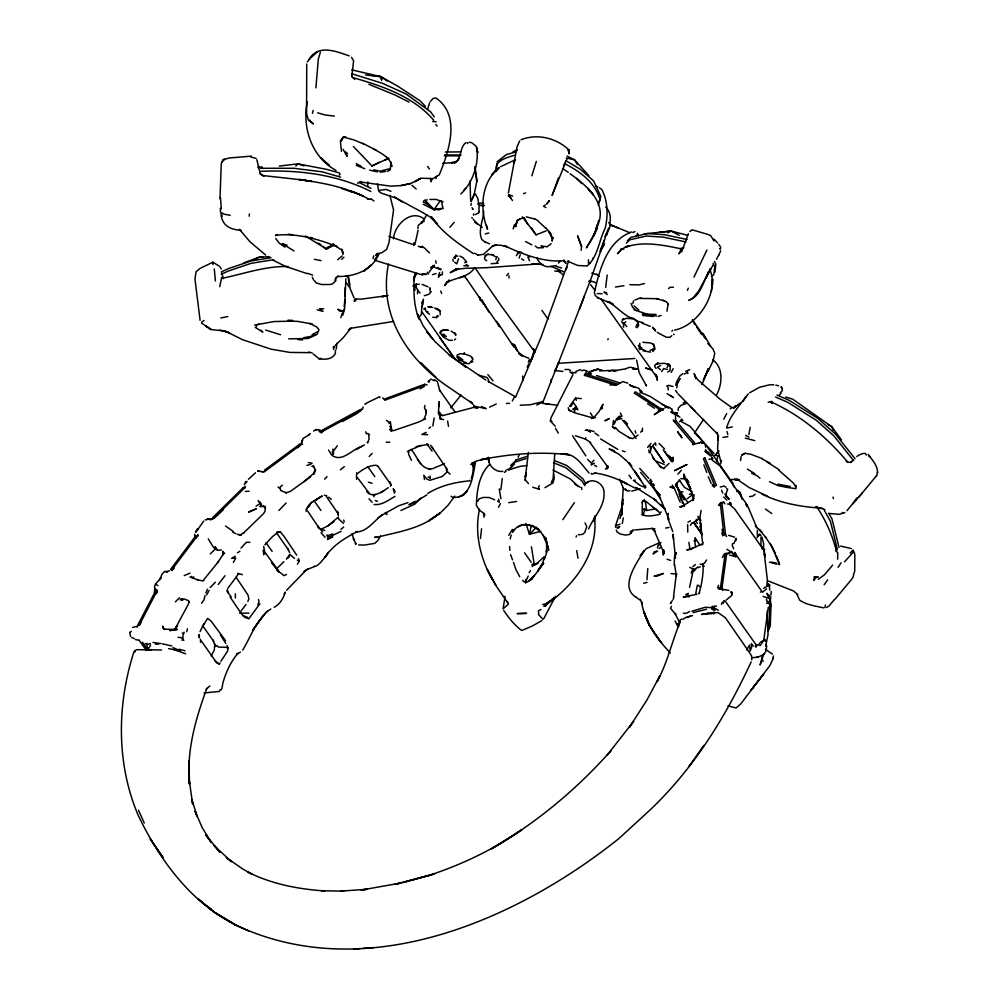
<?xml version="1.0" encoding="UTF-8"?>
<svg xmlns="http://www.w3.org/2000/svg" width="999" height="999" viewBox="0 0 999 999"><rect width="100%" height="100%" fill="white"/><g stroke="black" fill="none" stroke-linecap="round" stroke-linejoin="round"><path stroke-width="1.5" d="M367.807 186.476L367.819 181.88M674.637 330.045C698.301 325.587 720.004 292.02 709.64 269.006M154.545 592.594L154.833 588.011L154.545 592.594L155.669 593.743M525.549 583.179L525.924 579.482M244.755 488.111L244.755 487.35M671.827 411.251L671.815 412.412L672.964 412.362L679.957 417.22M675.499 420.954L675.586 416.583M720.766 461.401L717.582 448.926L718.356 435.589L718.206 440.347L718.169 435.964L716.832 432.33L717.569 434.09L690.484 406.768M646.303 385.664L646.316 385.027M430.294 291.546L429.895 287.812L429.97 288.911M417.532 293.781L417.632 289.997L416.071 287.063L416.383 283.766L415.234 286.676L414.71 285.926L414.96 290.359M426.136 410.164L426.024 414.198L424.063 418.893L425.512 418.693L418.918 421.965L393.456 430.694M265.21 508.129L265.122 510.876L263.636 513.536L243.132 533.466L243.868 532.792L239.797 535.089M306.73 64.011L306.581 113.411L308.354 120.13L313.474 123.976L310.751 121.553M414.185 277.347L416.808 273.376L414.972 274.663L413.961 280.419L414.023 278.821C413.586 292.545 413.798 306.668 419.318 319.505M668.181 515.047L668.256 513.386M764.535 549.725L764.572 548.926M569.118 153.784L569.28 150.25C556.805 138.174 537.637 133.179 521.141 139.71M763.473 547.952L763.673 543.843L761.987 537.1M623.176 487.962L621.815 514.597L622.639 499.075L622.002 511.625L619.979 518.568M726.161 600.024L731.555 595.654L732.267 592.694M421.054 445.379L408.791 450.661L408.616 454.27L411.426 460.339M652.896 351.611L654.782 348.951L654.133 344.917L650.686 342.969L642.894 342.282M655.918 445.304L655.381 442.869L650.386 448.314L650.212 446.178M315.896 87.85L318.306 59.191L320.342 52.248M219.992 198.601L221.266 163.299M553.221 477.222L554.72 454.27M333.291 454.37L332.854 449.013M866.27 455.182C866.583 451.136 858.79 454.707 856.78 456.605M351.773 76.848L353.621 60.652L351.461 57.293M355.719 300.986L355.831 299.026L361.488 299.126L387.699 295.554M475.574 461.825C472.927 475.049 471.103 499.225 452.372 497.29L451.061 496.191M495.991 169.618C494.955 160.302 508.154 157.155 514.81 155.17M496.528 171.091L496.99 163.337M473.538 463.524L472.889 472.702L471.416 478.384M712.637 284.765L712.624 278.958L711.413 291.483M714.722 353.559L713.111 360.864L707.979 371.491M770.354 602.31L770.704 596.628M388.474 264.036C378.022 315.472 408.266 360.489 449.675 387.862L472.115 403.246L470.117 401.386M336.363 348.963L336.75 343.331M766.945 585.377L767.332 579.657L764.422 554.532M672.976 460.102L673.176 457.23L672.577 461.388M442.445 271.89L442.257 274.588L438.411 275.574L439.635 272.502M620.342 413.024L622.04 416.233L619.13 416.458L618.98 418.556L620.641 417.594L618.106 419.343M692.707 500.561L692.969 496.803M646.977 579.732L647.789 568.543M765.059 556.743L765.234 554.245M313.112 353.883L318.956 358.728C324.837 359.727 331.893 359.665 335.264 353.758L335.539 350.112M730.893 503.109L730.793 504.433L727.584 504.008M301.573 443.044L303.097 438.424L309.478 434.565M354.245 301.548L354.395 299.75M473.551 215.247L473.663 213.848M678.159 410.527L678.371 408.017L680.993 405.357L685.876 403.671M676.173 575.387L673.551 596.703M263.661 546.465L264.785 552.097L279.795 572.427M545.916 552.085C551.46 533.803 525.936 514.41 512.724 531.431M344.905 299.5L344.143 306.705M345.179 296.491L345.154 287.712M727.821 434.565L727.022 431.481M252.322 874.287L243.157 869.267L226.373 857.629L231.468 861.712L214.011 845.466L219.955 852.247L205.794 835.027L211.301 842.469L202.148 827.522L195.055 811.151L197.09 816.433L191.933 799.537L192.695 804.282L189.111 779.445L189.523 784.09C186.313 751.061 195.592 718.88 206.893 688.249M770.941 594.892L771.265 591.458M768.181 586.088L768.381 584.128L768.044 586.301M413.711 245.517L413.998 242.645M417.882 228.521L418.206 225.374L422.352 222.128M674.15 334.64L673.563 334.078M249.176 216.209L249.413 213.936M470.979 205.382L471.178 203.434M193.619 576.898L193.469 578.384L191.383 576.348M550.886 382.292L551.186 379.408M480.494 538.461L481.555 528.796M650.312 452.809L651.186 447.352M528.396 452.397L525.362 477.31L525.486 480.182L528.496 483.566M609.79 223.863C610.963 218.019 610.327 211.338 605.744 207.068M500.936 489.535L502.222 478.583M581.131 250.337L581.568 246.541L577.684 236.089L581.568 246.541M814.397 576.735L813.96 580.494L815.371 578.034L818.281 576.972L814.397 576.735L815.371 578.034M438.598 406.755L439.198 401.623L438.386 413.274L441.258 419.018M572.614 409.115L573.95 409.228L575.874 407.567L576.048 406.118L573.401 402.734M714.884 272.252L715.846 264.285L714.447 261.401M307.267 101.773C301.998 127.909 311.788 157.23 336.001 170.379M605.681 287.487L607.18 275.037M642.345 501.835L642.245 514.697C647.639 517.145 654.47 515.434 660.014 514.273L659.315 512.275L646.216 501.623L643.006 501.036L642.17 502.622M721.515 604.432L721.715 602.884M740.596 460.514L741.083 456.605M315.035 469.343L313.723 474.038L315.534 469.617L313.686 473.963L314.598 472.602L304.121 481.58M854.707 571.753L854.807 554.632L854.095 551.835M522.602 580.456L524.025 581.743L527.372 582.105L531.73 579.245L543.718 563.111L537.787 571.016L542.532 562.999L544.755 556.98M766.757 646.103L765.858 651.211L764.035 654.345L757.979 657.18L752.122 657.679M687.637 524.7L687.749 532.08M722.727 590.421L722.052 587.687L726.623 554.045L729.32 553.446M768.356 607.067L763.823 639.597M214.348 648.264L214.922 644.18M701.036 510.439L699.762 519.105L698.039 516.346L699.662 519.517L700.973 520.192M796.078 485.377L795.878 486.813L793.206 482.904L778.92 470.317M423.039 304.458L423.426 299.263L421.566 303.309M612.862 425.162L613.536 420.616L614.098 424.225L616.595 418.718L619.13 416.458M432.804 426.011L434.153 417.994M764.685 552.859L764.397 554.707L763.623 554.283M424.875 405.444L424.463 407.992L425.374 409.827M483.653 211.114C483.441 220.354 477.659 230.557 481.855 239.535L485.676 242.545M219.768 286.638L221.628 277.51L223.489 278.684M508.391 192.932L517.02 146.94L519.667 140.896M748.9 434.615L750.137 427.285M342.158 313.349L340.871 317.67M479.532 509.253C474.2 533.279 480.444 558.416 492.257 579.582M695.766 593.531L697.29 585.414L698.326 585.189L700.062 587.037M837.612 559.203L837.774 552.822L835.639 550.524M414.847 244.805L418.106 230.245M413.961 280.419L414.56 276.998M824.937 607.617L825.399 605.019M596.915 229.57L598.538 220.367M644.73 508.703L643.319 515.397M552.709 237.462L552.06 241.121L552.959 237.637M693.044 500.274L693.806 496.078M622.29 523.526L623.326 517.932M667.769 372.04L670.117 370.454L670.129 365.359L664.535 363.286L656.917 363.773M368.681 434.64L369.068 438.861L367.719 442.957L367.232 442.32M650.724 479.208L650.474 480.519L652.122 481.468M343.206 312.312L343.731 309.503M751.748 659.864L751.56 655.943L749.687 652.871L725.449 617.794L718.094 612.587L711.151 613.086M316.034 430.157L316.159 429.508L319.905 429.957L322.128 431.705M772.839 658.928L773.401 655.968M615.471 525.911L623.014 503.471M667.332 308.454L668.219 303.958M735.913 540.609L736.101 538.399L733.915 543.506M593.768 520.654L594.642 516.383M594.155 521.328L595.304 515.634M666.92 311.176L667.432 308.654M505.094 596.303L503.059 608.891L508.479 603.945L494.605 583.716M324.288 495.242L326.773 495.791M226.935 645.441L228.159 648.164L227.535 651.148L220.916 661.276M335.027 280.344L336.401 277.173M222.69 684.427L221.79 688.698L220.554 690.247L219.83 689.897M478.633 212.038L478.359 213.336L479.195 211.151L478.821 207.78M598.351 223.764C606.73 202.11 585.714 184.653 570.029 173.764M531.306 525.649L529.42 534.315L540.896 531.293M675.786 385.327L676.485 382.13L679.857 375.999L682.916 373.614M689.522 587.387L692.806 572.352M280.794 489.885L280.02 488.611L280.457 486.675L282.455 485.227M421.541 307.517L422.177 304.633M621.415 515.509L622.265 511.688M720.741 463.648L721.478 460.464M306.131 511.413L306.78 508.641M657.492 547.952L658.104 545.317L660.926 542.544M658.766 545.604L659.377 542.969M205.057 595.392L203.996 599.825L201.498 603.221M199.001 634.752L199.338 637.837L199.251 634.752M607.517 467.52L607.916 465.871M516.77 222.165L515.646 226.748L517.432 220.117M765.734 646.016L768.056 634.402L767.22 611.113M373.002 258.604L373.688 255.819M534.39 349.887L530.731 361.463L532.704 356.743M663.311 551.873L663.773 550.049L663.373 555.094L662.999 549.737L664.135 553.359L654.133 530.344M427.622 109.203L429.77 102.335M677.11 483.366L676.81 487.3L675.948 483.866L678.808 489.947L675.524 484.965M312.437 113.324L313.187 110.414M301.673 442.932L302.447 439.96L301.186 444.28L297.902 447.727M761.001 545.479L760.938 537.125M510.164 538.923L511.201 535.002M341.633 140.996L342.307 138.461L345.666 136.626M222.715 683.628C225.724 672.839 230.519 661.788 237.987 653.321L236.701 654.295L240.434 652.16M765.933 645.841L766.395 644.13M677.834 380.769L676.748 387.899M186.676 631.693L187.5 628.771M455.144 258.329L455.856 255.819M184.153 632.255L182.954 635.539L182.917 639.323L183.853 640.434M133.829 652.197C116.858 704.894 116.321 763.91 138.174 815.271C159.49 859.827 190.722 902.572 235.864 925.086L214.598 912.424L198.339 899.05L201.823 901.91M513.199 228.896L514.36 224.9M429.495 314.285L427.447 312.525L427.759 311.426M511.113 198.189L508.516 195.354M762.225 657.729L760.102 664.984L763.835 653.821M632.792 303.459L633.578 300.836M423.938 221.616L424.15 220.929M590.696 442.557L585.377 439.073L585.789 437.724M435.926 178.621L436.675 176.199M531.868 175.787L536.326 161.413M731.892 594.355L731.605 591.895M528.384 362.225L529.108 359.965L530.906 359.365M597.552 224.525L593.955 235.876L597.552 224.625L595.941 228.846M547.302 550.786L544.505 558.853M558.354 178.059L552.11 195.417L565.397 162.962M599.113 201.873L600.824 196.541L593.668 180.956L580.332 169.281L565.784 160.652M598.301 205.045L600.012 199.713C595.079 182.28 580.057 171.516 564.597 163.599M519.143 258.079L520.242 254.683M393.456 238.786C394.468 224.7 411.513 208.329 424.575 219.368M539.21 485.651L538.386 488.199L539.448 489.36L532.704 487.187M467.657 143.556L467.957 142.645M356.131 543.369L355.794 544.405L353.733 538.311M197.502 536.163L197.977 534.727L196.229 538.036M673.076 599.5L673.9 596.99M603.321 243.356L606.405 233.991M718.506 585.339L717.632 587.974L719.53 587.487L718.718 588.686L721.84 589.447M362.425 409.165L363.174 406.943M707.167 275.424L708.378 271.815M432.018 178.933L431.006 181.868L430.307 178.259M154.383 586.975L155.332 584.24L161.026 577.834L159.628 579.857L161.938 574.313L164.585 571.428L167.52 571.903L165.797 571.615L169.43 570.854M458.516 258.791L456.768 263.861L454.67 262.25M773.426 657.954L769.829 665.684L740.709 703.945L736.063 707.966L728.059 705.856M601.186 249.638L591.021 278.733L555.993 369.318M606.93 234.852C607.33 230.781 612.337 226.086 608.716 222.452M681.58 251.973L688.398 233.629M566.046 269.855L567.07 266.995M716.633 394.905C722.302 383.891 723.713 367.957 712.749 359.715M694.58 540.884L694.954 539.822L695.766 540.684L695.029 537.774L699.912 545.129M558.553 362.312L542.769 402.535M257.842 604.919L258.916 601.96L258.566 599.512M568.768 260.851L540.921 337.587L516.033 396.166M321.603 432.679L322.602 429.995L360.577 409.415L361.001 410.539L323.027 431.118L322.602 429.995M769.817 607.117L769.867 603.558M200.037 631.668L203.933 623.563M579.495 309.141L584.415 295.991M687.449 290.347L688.274 288.149M584.34 375.499L584.952 373.876M497.077 161.788L506.393 154.583L515.621 151.998M594.33 233.067L592.17 238.699L586.401 247.889L595.854 231.443M757.005 537.699L759.265 534.415L761.038 535.526M692.569 498.401L694.03 494.63M876.548 476.098L877.509 472.127M746.665 505.644L746.94 504.957M697.614 566.957L693.593 571.203L695.441 569.155L692.856 568.881L691.183 573.089M247.827 601.46L248.938 598.651L247.927 594.904L236.076 577.235M607.804 339.685L608.191 338.723M600.624 249.463L604.532 239.685M562.824 519.642L574.375 502.684M675.461 554.895L676.373 552.634L674.412 557.33L674.25 565.109M514.11 162.737L515.059 160.427M576.048 537.025L576.548 535.776M687.387 595.704L688.361 593.394L685.614 594.655M575.911 408.017L574.962 408.504L575.237 409.752L576.386 409.115L574.962 408.504L575.549 406.518L575.874 407.567M644.942 350.424L641.346 348.863L641.795 347.777M601.748 370.192L598.001 369.143L591.121 371.216L590.659 372.315L589.298 371.416M718.843 255.07L720.641 250.824M605.032 236.601L608.678 228.034M751.148 661.937C725.224 717.757 692.032 771.503 646.328 813.386L619.105 838.373C515.072 921.553 363.336 986.775 233.579 924.013L248.564 930.931M342.782 315.234L344.643 308.566L345.866 278.796M567.27 261.076L577.759 265.484L587.087 265.996C597.976 256.893 599 240.235 605.232 228.034C608.141 215.397 607.966 201.274 601.835 189.573L599.388 187.725M592.632 259.128L593.144 257.942M222.765 551.473L223.576 553.633L223.027 554.907L222.765 551.473L224.675 553.496M525.911 581.293L528.184 576.061M706.618 372.527L708.341 368.581M454.557 258.192L455.956 254.995M707.392 371.89L701.872 384.627M767.781 630.956L768.98 628.209L769.767 606.231M767.856 631.356L770.266 625.861L771.066 603.97L769.58 599.7M471.978 199.35L474.25 194.243M471.191 201.523L474.026 195.13L476.973 180.594L475.074 167.407M678.633 625.137L680.381 621.216C672.065 641.096 667.532 662.587 657.092 681.718L659.827 675.898L646.865 700.149L629.482 727.235L633.591 721.34L607.267 755.019L611.213 750.361C576.76 789.447 536.138 823.014 491.046 849.138L521.89 829.707C493.044 849.862 461.001 864.959 427.609 875.886L434.378 873.888L403.097 882.504M195.742 532.43L203.696 521.091M244.38 484.515L245.667 481.643M156.431 593.606L157.48 591.283M551.336 482.542L553.521 477.734M703.308 380.045L708.541 368.681L704.495 377.447M755.868 647.34L757.117 644.63M716.458 461.388L718.094 455.781L714.697 455.294M495.741 259.603L497.202 256.468M575.324 407.629L573.95 409.228L574.762 411.663M205.869 592.832L207.58 589.173M415.234 286.676L416.308 284.39L419.405 284.216M439.797 417.532L440.359 416.371L439.26 413.761M671.478 606.306L670.529 608.316L675.799 614.472L674.899 613.286L678.995 621.253L679.158 623.801M722.452 557.579L723.776 554.757M693.943 277.16L706.917 250.037M758.453 536.113L759.265 534.415L760.164 534.403M432.729 317.245L436.313 317.557L437.25 315.609M615.446 527.247L616.258 525.561L620.004 524.138M211.276 656.031L214.523 649.362M518.094 457.192L519.368 454.582M726.46 492.857L727.647 489.235L726.573 488.661M498.513 507.305L500.412 503.558M137.075 627.235L137.65 626.098L132.692 627.459M508.329 195.979L508.978 194.718L512.687 196.104M667.02 367.607L668.93 363.886M512.325 401.011L514.285 397.265L515.571 397.14M440.746 268.893L440.297 269.767L437.812 267.557M600.312 251.823L604.545 243.706L600.062 250.861M671.203 372.427L673.164 368.681M723.788 419.205L726.698 413.623M446.69 281.893L444.73 285.602L449.263 280.057L447.053 282.38C456.206 277.247 468.593 277.635 474.725 267.545M758.566 645.179L759.452 643.493M514.398 226.548L518.006 219.768M267.557 611.226C255.632 621.902 250.637 636.85 242.757 650.074M563.448 165.809L567.07 159.041M716.458 259.278L718.905 254.708M527.147 367.045L528.833 363.911M706.093 277.834L713.136 264.847M637.237 327.797L638.811 324.925M588.586 528.958C593.568 517.057 604.695 506.768 604.045 493.131C604.707 483.691 592.232 476.461 585.264 483.866M307.093 508.479L308.916 505.194M206.681 594.842L209.078 590.521M569.442 406.418L575.511 398.151L581.256 398.564M233.354 562.375L235.789 558.054L231.618 558.379L235.227 556.231M227.722 588.423L238.674 573.738L238.012 574.125M439.822 415.796L440.709 414.26L439.485 412.038M555.556 596.303L543.806 618.568M297.365 564.21L299.238 560.951L298.539 558.616M259.927 603.708L248.714 618.93L246.99 617.02L242.769 615.659M389.098 423.439L389.598 422.577L386.376 420.329M623.139 318.581L622.19 320.217L626.148 318.294L632.779 318.831M690.396 525.324L691.745 523.014M286.126 503.021L278.883 510.489M380.519 536.001L377.947 540.372L374.737 543.381L364.36 545.092L358.629 544.93M572.976 374.625L550.911 417.969L550.387 421.016L555.282 426.261M746.728 649.899L749.575 645.092L750.162 651.023L751.71 646.94L751.335 643.643L753.358 646.066M421.815 222.839L426.748 214.897M677.697 383.004L680.319 378.609M148.626 648.463L150.637 645.092M339.26 175.2L340.172 173.701M223.576 553.633L217.12 563.461M442.145 330.731L440.184 332.942L440.559 330.981M473.576 406.843L474.25 405.744M341.97 138.536L340.359 141.146L341.471 151.398M477.722 501.236L479.195 498.826L483.479 497.415L489.135 497.502L494.605 499.775M779.058 563.411L778.546 564.235L779.245 563.698L779.507 564.672L771.665 546.191M508.728 535.364L512.475 529.345M202.947 626.211L207.542 618.443L210.951 620.941L225.574 640.646M284.116 593.868L285.239 592.145C283.479 598.301 279.957 604.195 274.176 607.317M529.133 572.702L530.494 570.604M703.646 419.343L694.392 433.067M703.134 542.569L702.622 544.692L701.173 544.555M838.086 567.345L841.046 562.837M682.841 247.839L678.858 253.883L682.105 249.088M661.688 371.578L663.636 368.631L667.457 369.48M704.357 563.324L706.605 559.939M529.982 361.313L531.293 359.353M570.766 406.531L573.364 402.622M642.245 514.697L642.894 513.736M832.629 565.122L824.774 574.512L818.318 579.308M196.741 530.182L197.79 528.646L195.729 531.418M743.019 401.298L748.239 393.843M426.436 201.885L434.115 209.503L440.284 200.637M763.985 552.497L764.297 550.437L761.663 547.29M690.908 763.835L688.973 766.62L703.783 745.429M512.637 532.355L514.547 529.62M876.585 475.649L859.09 496.803M636.063 236.239L637.487 234.241M824.138 584.802L827.671 579.845M768.431 596.815L769.555 595.242L768.169 595.629L766.982 593.344L769.267 598.438L763.074 596.44M486.188 255.369L484.527 257.667L484.802 259.328L486.675 260.776M245.841 482.929L247.028 481.306M454.795 496.078L448.052 505.232L439.647 513.611L428.471 520.991L439.997 512.849C423.351 527.647 400.999 531.493 380.194 536.463M747.015 506.63L747.502 505.956L745.629 503.371M240.971 548.089L246.453 542.232L249.862 542.37M201.298 640.946L216.908 663.099L219.33 663.985L220.105 662.936M252.522 630.332L261.463 618.244M460.739 194.006C472.502 183.579 479.607 162.712 476.511 147.702L477.822 152.735L476.386 146.478L471.765 142.707L469.355 142.233M155.906 590.684L156.743 589.56M765.821 641.046L764.572 639.46L759.964 645.754M241.084 610.988L245.954 604.495M336.988 277.397L338.124 275.874M195.329 536.488L170.517 569.467L171.753 569.905L196.566 536.925L195.329 536.488L197.802 536.226M218.519 561.525L203.421 580.207L203.696 580.906L197.303 580.019L198.789 580.207L193.968 578.421M254.333 627.797L266.109 612.225L270.829 608.99M377.385 253.334L375.749 255.507L377.347 253.709M699.637 592.844L698.913 593.793C701.822 584.328 703.521 573.551 703.146 563.436L703.533 566.096L702.035 564.335L700.112 564.21M516.321 255.632L518.231 253.134M461.076 395.042L450.724 407.904M513.661 464.51L514.41 463.548L509.078 469.105M306.106 509.465L311.301 502.672L321.965 496.103L311.301 502.672L307.742 507.017L309.84 504.982M218.219 584.515L225.037 575.711M511.575 467.195L514.41 463.548M675.299 415.372L677.16 412.999M139.023 625.349L141.246 622.514M745.853 396.703C738.898 406.543 729.645 416.221 726.598 428.034L732.317 426.935M616.246 530.069L616.995 531.818L620.179 533.99L625.374 535.064L629.582 534.44L633.179 530.531M438.386 277.322L440.247 274.987M390.297 486.201L391.333 484.902M549.3 601.473L545.491 606.093L549.425 601.361M766.583 603.496L770.529 601.573M429.083 272.24L434.016 265.397L431.368 268.044L434.228 265.409L430.781 267.607L433.603 266.084M532.28 566.595L533.628 564.51L538.099 563.061L536.376 563.973L544.293 556.63M636.425 325.287L637.886 323.501L637.562 321.778M446.366 467.757L446.491 470.741L447.39 471.715L442.282 476.473L429.795 480.332L426.785 478.996L423.813 475.249L424.463 479.532M531.843 565.009L532.592 564.098M670.616 602.747L672.327 600.661M834.377 599.525L829.058 605.993L826.585 607.467M430.619 101.174L433.341 98.289L436.088 98.064C461.401 115.809 448.638 151.998 439.235 174.9L432.954 178.596L421.303 178.222L410.676 183.516L401.011 185.577L390.671 186.164L360.214 181.968M215.384 582.205L210.152 587.562M715.459 454.845L718.843 450.774M715.908 454.67L718.606 451.423M834.727 599.575L851.26 579.782L852.996 577.36L854.108 572.614M463.936 190.035L465.434 188.262M210.277 553.908L215.247 549.1L217.582 550.312L221.391 549.974M700.287 529.32L701.298 528.109L699.662 526.573M862.075 493.156L852.784 503.896M844.567 561.788L853.158 552.297L853.383 550.312M264.885 544.792L272.59 536.538L278.234 532.08L276.91 531.992M413.936 276.798L415.572 274.9L415.01 272.727M647.602 447.377L651.023 443.406M449.925 227.297L454.145 222.402M286.638 590.197L306.318 569.967M286.426 559.19L289.797 554.283L294.468 558.379M558.491 263.087L560.064 261.276M309.965 58.716L307.292 61.888M374.925 259.403L378.971 253.584C372.689 270.267 354.345 276.86 337.712 276.486M736.7 491.421L737.524 490.472L739.098 491.933M506.568 275.649L508.566 273.376M780.406 392.782L782.379 390.547L781.53 387M724.25 600.549L722.864 602.122L723.351 603.508M677.896 474.2L681.368 470.279M640.646 432.23L641.82 430.919M534.59 565.384L535.614 564.26M671.877 331.243L672.714 330.332M431.231 291.696L428.796 294.343L424.225 295.729M854.907 500.487L857.179 498.026L846.99 510.676M295.829 166.071L297.889 163.861L326.598 169.355L339.26 172.852M850.087 553.121L852.809 550.199M175.399 601.823L179.433 597.777M333.953 521.565L327.335 526.311L338.249 517.157L338.486 518.756L343.356 523.351M337.325 445.729L333.479 451.111L333.491 454.208L332.192 451.76M617.981 528.396L619.767 526.51L616.845 527.734M547.739 603.471L549.712 601.373M498.326 260.302L496.89 261.838L498.101 263.224L491.183 263.699M779.058 395.329L780.981 393.319M454.882 269.955L455.956 268.843M620.616 250.499L617.519 253.684L621.366 249.65L625.948 246.628L629.657 246.041L625.599 247.04C643.356 240.996 663.061 245.042 680.968 248.801M671.815 335.652L669.954 337.325L666.071 337.125L657.23 332.367M592.12 462.112L593.943 460.239M369.168 456.493L372.177 453.409M661.076 408.341L659.864 409.578L634.165 393.069L635.376 391.845L663.086 410.327M324.613 479.145L327.06 476.635M464.485 352.759L463.686 353.571L470.554 356.081L472.577 358.104M283.903 561.663L276.436 568.868M255.482 472.789L248.451 479.233M377.797 518.106L382.717 514.56C373.876 520.554 367.769 531.768 355.819 532.042L357.542 531.443C345.354 537.874 332.168 545.466 325.012 557.592C335.239 541.296 319.006 568.756 314.285 566.171M489.747 464.323C478.871 474.45 476.723 491.408 476.398 505.506L479.483 510.277L484.602 513.823M534.253 575.349L529.095 580.506L531.73 579.245M590.971 465.097L594.455 463.099M536.625 527.16L529.42 534.315L525.924 523.439M516.121 460.339L510.926 465.472L513.573 463.049M497.827 168.831C481.118 183.179 479.532 209.802 487.549 229.246L486.538 225.324M693.518 297.415L698.838 290.709L710.926 268.481C703.483 278.209 701.798 296.478 688.711 300.324L692.769 298.139M627.397 240.684L630.869 237.337L647.527 233.554L664.273 234.665L687.15 239.498M626.298 243.144L629.782 239.797L646.453 236.014L663.199 237.125L686.076 241.958M146.591 650.187L148.302 648.563M472.052 357.942L472.939 359.365L469.155 363.736L463.773 363.099M341.658 259.315L343.918 257.193M223.326 509.752L216.696 516.021L211.338 519.368L214.66 517.907L211.713 519.018L207.317 518.768L210.964 519.905M424.75 308.354L423.926 309.128L425.337 308.067L425.674 310.714L427.447 312.525M287.537 558.304L289.623 556.356M171.616 570.541L174.226 568.131M556.493 265.447L555.581 266.271L561.7 268.007M356.493 474.313C362.088 469.905 368.793 465.159 376.186 465.284L378.421 466.62M664.123 467.919L669.043 463.436M362.05 409.028L357.118 413.449L342.37 421.541M130.157 632.342L131.306 631.293M181.943 640.209L182.917 639.323L180.981 637.549L178.009 637.35M317.432 51.798L309.153 59.278C318.206 43.956 336.064 51.349 349.188 55.882M546.103 604.283L543.881 606.281C572.689 587.175 598.151 554.795 594.68 518.581M256.069 506.243L259.453 503.958L261.576 504.433L259.703 501.66M206.156 689.26L209.877 685.938M464.635 262.762L466.183 261.401M335.327 345.367L343.256 337.662L351.024 328.009L348.439 329.957L351.948 328.084L393.581 321.441M337.712 259.74L342.12 255.969M587.012 374.25L588.623 372.877L590.983 373.913L589.56 374.55M171.903 569.867L173.264 568.718M762.662 592.145L766.57 588.823M676.435 483.191L679.782 480.357M275.699 235.801L277.148 234.59L275.612 235.289C296.129 232.892 317.844 238.861 336.913 246.578L333.129 244.405L340.746 249.463M694.13 498.788L684.003 505.207M689.884 231.531L692.02 229.77L707.829 234.39L710.851 235.789L713.96 240.959M638.086 435.027L632.667 438.623L628.383 437.437M454.383 339.935L455.656 338.873M340.934 529.32L343.706 527.047M632.929 232.58L634.964 231.556M428.958 428.321L430.594 426.998M643.006 501.036L643.643 500.524M692.831 566.658L695.416 564.547M340.372 469.83L344.355 466.595M418.569 317.782L421.378 314.548L421.903 305.519M618.344 383.928L622.727 381.618L627.822 383.154M551.136 243.681L547.227 246.778L541.146 245.954L543.381 247.69L537.724 247.914L535.264 246.016M755.157 494.255L752.846 496.053L749.487 496.69M519.567 218.918L517.42 220.579L522.689 217.782M308.167 435.264L310.364 433.566M134.64 652.31L134.528 650.948L136.676 649.675L161.563 649.962M656.393 551.423L653.109 553.933L656.206 551.585M261.513 167.657L262.325 167.033L257.854 167.57M256.468 326.548L255.332 327.41L262.812 332.192L260.926 330.12M545.317 204.882L543.518 206.231L545.941 207.567M233.129 531.381L225.562 526.011M504.383 472.415L506.106 471.116L505.781 470.454M687.175 498.788L691.92 495.204M659.103 548.563L660.351 547.627M679.183 620.879L681.505 619.155M407.317 451.76L408.791 450.661M333.241 243.868L326.336 248.988L305.369 235.989M299.563 444.28L264.548 470.142L265.284 471.078L300.287 445.204L299.563 444.28L302.597 444.405M427.972 381.78L428.921 381.081L429.158 382.205M546.403 603.408L549.862 600.886M552.16 599.2L554.457 597.514L547.19 603.309L542.719 604.495M310.701 476.735L290.409 491.383L285.876 492.819L286.501 492.844L280.632 490.521M656.555 364.098L658.191 362.924L655.144 364.785L654.607 366.096L656.093 368.519M428.746 380.869L431.256 379.058M742.145 455.257L745.379 452.947M412.824 286.076L415.047 284.503M436.313 317.557L438.573 315.946M316.046 499.912L319.742 497.34M631.755 231.88C606.793 241.159 599.675 269.518 594.33 292.707L595.317 295.504L597.902 297.902L598.538 297.465M201.573 322.19L204.071 320.492M585.764 372.477L586.725 371.815M684.377 374.163L687.749 371.978L687.774 373.638M496.403 245.005L492.007 246.566L483.591 254.308L477.884 255.17M426.885 494.88L420.429 498.801M654.782 348.951L652.509 350.487L653.721 348.726L649.924 350.474M763.723 588.336L766.558 586.413M454.795 269.618L450.137 272.702L458.266 269.143L455.419 269.493L465.172 268.306L486.463 267.707L538.224 263.961L531.918 263.973L542.819 264.51M584.964 484.078L588.661 481.618M644.867 488.111L645.878 487.437M635.639 327.023L637.449 325.824M380.869 492.582L388.324 487.674M322.889 431.481L319.93 431.481L321.116 432.729L318.669 430.706M394.98 496.353C388.611 500.074 381.843 505.419 374.101 504.507M303.721 571.728L308.479 568.656M639.934 393.019L641.82 391.808L638.586 388.186L631.243 386.039L634.64 387.025M237.45 552.797L239.897 551.236M420.179 388.861L424.076 386.401M711.588 276.099L713.81 274.7L714.76 266.745L713.086 263.286M730.194 408.853L732.554 407.367L733.466 407.967M387.425 171.478L390.359 169.655L390.834 162M313.674 431.044L316.159 429.508M453.883 257.48L456.356 255.956L455.532 256.219L457.867 256.056M621.64 321.616L623.975 324.987L623.813 323.089L625.836 321.853M660.289 512.599L661.301 511.975M633.354 529.845L630.219 531.755L630.906 533.404M853.72 459.777L850.062 462.537L851.672 461.788M581.455 370.741L584.053 370.092L587.587 371.266M692.344 523.089L697.801 519.855M687.974 522.265L690.434 520.829M356.431 449.525L364.385 444.905M327.372 526.186L320.941 529.295L324.8 530.419M314.91 566.408L306.431 569.767M682.767 619.293L686.238 617.295L692.544 615.634M683.266 403.009L685.376 401.785M515.059 151.498L517.307 150.212M381.568 515.384L398.713 505.744L407.917 502.634M517.295 527.322L521.778 524.75M541.883 620.554L532.592 625.861L521.728 630.519C514.597 625.237 508.641 617.882 503.721 610.439M660.576 365.509L657.479 367.257L660.501 369.68M317.207 331.88L312.125 334.727L314.91 334.603L311.363 336.251L303.621 337.749M427.822 493.406C440.609 485.539 455.232 482.13 469.955 480.819L469.88 480.232M222.677 160.065L228.846 158.017L251.398 156.119M536.75 405.007L541.92 402.46L542.844 403.409M749.637 392.769L759.552 387.287L769.267 384.877L773.763 384.727M415.209 501.286L408.941 504.72L416.059 501.823L420.979 498.164L414.81 504.108L400.899 510.501M278.234 532.08L277.447 532.517L280.332 531.818L284.34 536.8L296.703 555.107M500.586 166.658L515.546 159.665M575.824 371.466L580.581 369.642M645.804 486.001L643.98 486.975L639.984 485.389L633.378 480.382L635.302 480.144M668.606 288.624L669.942 287.287L673.438 287.225M740.271 403.059L733.566 408.104L736.325 405.856L734.327 406.481M362.275 446.191C351.898 449.163 342.083 463.161 331.631 455.069L328.584 450.074M540.996 609.49L538.548 610.789L538.661 614.647L542.981 619.268M492.17 246.204L493.781 245.354M667.719 232.854L671.153 231.056L687.599 235.289M477.597 204.083L480.719 203.009L483.504 203.434M353.371 146.466L372.003 165.984L388.723 158.217M372.003 165.984L379.345 162.225M341.096 531.318L327.984 537.712L327.485 539.585L332.817 536.9L327.984 537.712L326.898 535.052L328.047 535.614L332.792 533.903M760.139 642.369L764.772 639.785M689.435 611.663L685.876 613.461L683.328 613.161M844.842 512.512L839.422 514.335L828.571 513.424M689.46 494.38L691.67 493.269M699.4 442.919L700.836 442.22L703.346 443.206M444.468 463.736L434.353 467.894M384.677 160.302L388.549 158.441M333.916 245.379L326.336 248.988L323.039 246.391M255.195 259.053L259.103 257.218L269.668 256.693M426.248 432.367L421.878 434.428L427.697 434.69M489.597 407.117L496.278 404.008M724.412 553.696L731.593 552.422L735.913 556.693L733.578 556.218M221.254 271.928L228.334 268.631L251.286 260.889L271.029 257.742M221.229 274.313L228.309 271.029L251.273 263.286L273.826 259.678M357.505 183.192L361.363 181.393M421.628 274.101L426.698 274.126M544.905 487.687L552.934 482.967L554.17 478.621L553.733 474.038M219.33 266.196L212.899 262.188L200.037 268.419L196.116 271.691L194.955 278.933L200.087 320.367M701.548 544.143L690.996 548.951L693.131 548.126L686.8 549.887L690.646 549.438M686.9 617.619L690.334 616.096M383.891 490.859C378.833 493.494 371.278 497.527 366.82 491.658M286.463 574.512L283.878 575.649L280.457 572.652M512.974 151.748L516.92 150.062M184.241 575.586L190.06 573.126M460.277 496.341L463.386 495.042L467.207 491.158L463.386 495.042L458.504 497.002M640.159 488.823L631.78 491.108M591.383 418.544L593.906 417.495L599 411.576L602.921 404.27L601.71 409.078L601.535 406.818M551.236 420.666L550.387 421.016L551.96 421.466M741.608 454.82L744.617 453.608M379.37 190.397L385.826 189.398L390.946 191.246M522.365 216.783L536.063 234.852L546.241 230.831M484.815 255.657L488.236 254.295L487.587 254.333L493.543 254.92M475.287 214.51L477.197 213.761M658.329 316.446L661.038 315.384M721.877 502.822L720.291 503.434L723.9 534.59L725.486 533.978L721.877 502.822L723.676 502.485M760.414 592.157L762 591.545L735.027 553.271M698.114 567.669L700.311 566.82M508.304 469.992L520.279 466.321L526.96 465.596M144.942 644.13L146.953 643.356M523.613 193.656L525.586 192.907M542.657 401.635L530.144 404.807L520.242 405.194M256.506 325.05L259.028 324.101M243.719 262.924L259.103 257.218L262.812 257.23M634.952 299.962L638.011 298.826M685.701 371.216L689.809 369.692M460.539 353.683L457.23 354.895L457.005 357.142L459.34 360.015L466.071 362.674M424.55 384.315L385.227 398.738L385.327 400.012L424.65 385.589L424.55 384.315L427.172 384.927M366.358 403.146L379.682 396.69L379.932 397.677M625.611 368.756L630.032 367.145L636.176 368.768M708.853 459.378L712.712 458.441L711.688 457.53M279.108 532.255L280.332 531.818M623.826 249.088L620.666 249.026M257.73 471.191L264.648 471.815M666.62 386.064L668.731 385.352M310.901 464.273L306.905 465.384M585.352 430.382L586.875 429.882L590.297 431.843L586.875 429.882M696.191 519.655L699.362 518.731M389.348 168.831L380.357 171.129L373.576 169.855M550.836 266.783L554.433 265.609M441.383 208.891L438.399 209.877L435.277 208.978M679.47 421.603L681.643 420.904M659.115 542.882L646.166 548.688L640.184 555.769L644.068 550.948C637.1 562.325 619.08 586.875 635.876 597.115M442.145 415.734L472.39 407.792M515.459 460.052L527.122 456.381M514.497 462.225L526.173 458.553M517.37 253.184L520.017 252.347M691.945 611.201L705.282 607.267L714.148 607.829L718.318 610.227M680.032 506.993L684.065 505.744L679.957 506.805L682.404 506.555M432.542 274.625L436.039 273.551M665.084 407.729L668.056 406.818L670.516 408.004M595.654 473.014L591.783 474.175L591.183 473.339M459.665 277.747L465.034 276.136M670.292 603.408L671.278 603.121M510.564 469.393L506.943 469.468M591.121 371.216L598.001 369.143L592.532 370.704M590.322 374.101L590.983 373.913L588.823 372.39M768.131 402.285L770.504 401.623C800.561 415.122 826.335 436.675 847.502 461.888L846.19 461.226L848.963 462.3M403.246 882.454L428.346 875.586L394.992 884.327L401.773 882.854L361.126 890.084L367.145 889.272L340.871 891.108L343.706 891.158L321.503 890.708L324.837 890.958C298.189 889.16 271.366 884.04 247.402 871.827L252.385 874.375M364.76 404.133L365.871 403.833M466.346 142.67L465.559 142.882C459.115 148.114 462.162 159.378 454.183 163.187L457.43 160.814L458.791 158.491L456.818 161.289L451.585 162.737L453.109 162.625L442.619 163.337M660.664 409.602L663.873 408.766M416.183 446.603L428.171 444.38M257.892 471.029L258.891 470.779M693.144 612.587L706.58 609.203M644.517 283.529L638.973 284.89L629.857 284.678M643.593 583.254L647.052 582.405M696.915 594.28L683.191 596.977L686.85 596.803M472.477 209.39L473.251 209.203L472.028 207.767M420.229 246.915L422.739 246.328M485.277 233.866L488.798 233.054M470.741 362.237L472.877 361.75M650.386 448.314L651.286 448.101M254.658 325.087L274.026 321.541L292.37 321.154M342.869 137.05L344.405 136.713M679.844 248.701L683.853 247.802M694.33 444.255L692.707 444.617L699.425 442.794M375.624 494.63L373.314 495.129L374.026 496.74M720.279 486.988L722.464 486.513M726.623 554.045L725.049 554.395L720.466 588.036L722.052 587.687M428.783 469.443L433.541 468.406M723.85 601.71L725.424 601.361L756.755 645.804L755.169 646.153M401.011 185.577L410.676 183.516M654.133 551.873L657.642 551.123M377.147 253.758L381.718 252.797L386.563 249.463L388.998 242.657L393.556 209.952L389.885 195.367M354.795 299.238L355.831 299.026M658.216 410.127L659.415 409.865M312.1 352.822L308.629 352.135M680.719 478.658L684.352 478.771M220.841 317.932L227.809 316.558M318.956 358.728L320.979 358.329M595.267 417.557L593.081 417.982L574.687 412.824L568.856 409.99L568.231 407.692M642.557 508.778L646.678 510.501L655.719 508.803M617.919 384.59L609.989 384.99M387.462 295.729L381.743 296.74L387.787 295.704M665.684 528.046L669.03 527.46M385.552 171.478L380.169 172.19M629.944 490.746L628.071 491.046L624.5 489.235M615.471 287.05L623.95 285.689M150.412 643.493L146.803 644.83L147.452 647.789M707.005 613.586L701.56 614.447L709.552 613.186L707.005 613.586L711.338 613.823M711.975 458.566L712.712 458.441M441.958 330.407L447.727 330.169M625.124 368.956L617.207 370.217L599.512 370.891M722.951 437.387L727.859 436.638M434.115 209.503L441.608 208.366M508.716 502.659L516.633 501.461M219.555 691.408L204.046 692.956M205.107 519.892L207.355 519.567M619.592 419.031L621.99 418.718M558.503 363.299L634.852 358.479M279.295 166.071L297.889 163.861L303.983 165.859M427.31 199.9L424.375 200.225L423.251 201.873L431.431 206.93M578.259 534.802L582.692 534.303L584.677 532.604L586.763 526.723L585.064 522.939M430.831 306.705L428.534 306.968L432.842 307.442M679.158 235.277L671.153 231.056L644.03 233.903M711.937 606.543L716.533 606.043M659.328 232.305L671.153 231.056M443.181 329.932L448.713 330.294M518.793 252.61L521.678 252.31M259.703 506.555L265.447 506.493M731.318 479.495L738.298 479.657M634.777 529.932L650.786 528.583M355.819 532.042L356.755 531.955M638.648 298.401L641.433 298.152M563.736 260.739C542.844 262.562 522.789 254.058 504.145 245.617L507.629 246.953L500.649 245.255L494.705 245.017M756.518 657.305L757.979 657.18M439.697 418.881L443.643 419.63M147.802 649.887L151.561 649.6M354.058 949.05L360.04 948.6M363.024 948.376L373.489 947.576M245.342 491.458L249.063 491.208M705.244 444.692L705.306 445.854M502.834 471.378C495.017 472.452 487.799 465.147 488.361 457.38M670.991 408.941L671.977 408.891M427.797 306.793L430.594 306.656M288.112 266.558C266.209 265.884 245.13 273.414 224.288 277.847M549.974 266.533C544.043 267.757 538.911 262.962 536.75 257.817M638.174 368.856L632.592 368.706L636.588 369.18M506.418 403.446L509.54 403.346M530.157 256.793L527.859 256.855L529.545 260.776M431.793 266.696L433.928 266.633L432.555 266.583L440.934 269.593M650.499 352.135L643.044 350.786M386.238 442.257L389.822 442.17M309.99 352.635L290.047 352.447L271.066 349.163L242.57 339.71L225.412 331.144L211.201 329.533L205.969 326.161L211.201 329.533M444.63 154.907L461.088 155.045M444.418 155.794L459.403 155.881M639.81 298.401L658.091 298.701M452.397 340.297L449.125 340.359L443.431 337.15L440.184 332.942M182.592 598.925L180.844 598.963L184.69 599.088L188.424 600.699M473.389 407.455L477.722 408.354M445.379 152.048L460.626 151.873M239.61 613.224L249.013 613.111M429.907 199.463L436.014 199.413L442.994 201.835M260.702 168.269L293.781 168.282L322.19 171.816L340.597 177.135M260.514 171.353C298.102 169.63 336.913 174.375 370.816 191.446M155.307 644.118L158.766 644.13M288.674 338.873L308.241 338.486L317.145 334.303L319.018 329.795L316.621 326.885L309.453 323.314M323.701 308.791L319.605 308.728L323.064 311.376L317.22 309.84M572.052 372.677L576.086 372.739M237.337 534.34L241.371 534.927L238.836 534.79M597.177 293.581L602.172 293.743M605.307 468.893L607.117 468.968L606.518 467.12M463.823 265.734L468.444 265.921L466.183 264.423M288.024 320.192L292.582 320.379M483.966 205.544L480.307 205.369L484.04 205.657M289.136 321.004L297.927 321.416L312.437 324.051M564.86 369.555L568.443 369.418L570.579 370.492M656.056 314.398L642.257 314.223L656.68 316.009M653.371 316.483L642.732 315.459M164.111 629.158L172.827 629.432L174.95 628.846L177.56 625.661L175.312 628.483L188.411 604.058L189.048 601.298L189.148 602.197M461.6 353.858L464.298 354.008M430.644 468.731C420.142 469.318 417.132 455.507 411.076 449.513M459.34 360.015L461.313 360.152L457.629 356.181M683.054 491.895L678.995 491.62L684.415 499.762L677.784 489.46M523.888 524.512L530.182 524.937M297.914 339.598L302.647 339.922M728.596 535.314L734.602 537.15M671.053 573.626L676.972 574.038M526.273 216.87L534.677 219.006M599.924 369.992L601.61 370.154M654.932 528.796L651.685 528.483L655.044 531.318L652.247 528.196M554.757 270.991L559.727 271.503L557.554 271.253M423.027 274.238L425.824 274.525M432.642 121.441L436.076 121.791M373.239 75.824L380.894 76.661L397.789 86.214L420.142 100.849L425.399 106.369M365.584 74.987L380.894 76.661L387.262 81.031M377.247 171.853L369.568 170.092M288.299 234.216L292.607 234.703M591.733 273.139L597.377 274.713L599.213 276.448M594.842 472.989C606.068 474.55 617.007 478.459 626.947 483.878L621.291 480.956L634.752 487.974M160.814 643.568L152.984 642.419M334.378 116.084L324.862 114.935L317.682 112.8M367.582 199.001L370.392 199.338L370.866 198.614L373.888 201.074M545.404 403.796L557.604 405.257M250.687 156.98L256.094 158.416M557.167 370.766L562.887 371.466M745.316 438.124L754.807 440.634M134.528 650.948L135.19 651.036M746.191 453.583L750.611 454.195L762.187 458.553M589.747 263.249L588.473 263.074L588.448 259.827M840.659 546.078L851.298 548.601M687.712 596.603L689.36 596.853M668.818 385.427L673.051 386.488M542.744 403.271L549.413 404.308M580.207 487.287L574.775 484.203M308.391 462.549L312.163 463.186M680.794 419.967L682.654 420.329M595.941 186.376L597.677 186.676M710.626 455.969L705.157 451.248L707.654 451.685L711.837 456.043M478.633 375.174L486.775 377.385L488.261 379.133L488.898 382.068M775.823 385.214L778.583 385.726M162.213 643.793L171.878 645.978M168.581 648.613L180.27 650.799L179.083 649.263L185.015 650.761M237.862 573.351L242.37 574.712M230.195 215.297L223.838 214.111L222.04 212.849M777.884 484.165L790.284 486.488M734.615 478.996L739.322 479.882L737.05 479.245L749.2 487.574L767.707 496.278M823.626 607.867C815.484 606.043 806.568 604.932 799.612 600.112L797.152 594.58M729.595 555.169L734.277 556.106M314.335 259.303L320.966 260.614M656.143 298.526L664.597 300.999M219.905 330.032L229.158 332.717L222.377 330.494M633.079 368.431L635.988 369.031M771.403 562.125L776.698 563.224M351.773 69.88L380.894 76.661L381.655 79.982L380.894 76.661M418.294 246.341L424.063 247.627L429.495 252.947M262 175.437C297.877 179.745 335.939 181.381 368.506 198.938M680.132 502.072L674.188 487.924L669.929 486.938L672.989 487.899M566.283 157.942L574.612 159.877L588.923 175.712M345.042 137.525L353.746 139.86L363.611 143.981M596.141 282.754L589.722 280.619M135.24 639.46L139.41 640.471M179.995 599.737L182.642 600.387M247.078 618.119L245.167 617.644L241.833 614.36L229.995 596.903M643.119 322.64L636.488 320.954L633.266 318.331M311.875 466.296L313.848 466.795M718.718 588.686L728.87 590.372M674.775 412.5L677.597 413.224M612.612 449.912L609.128 449.013L618.643 454.07L625.486 459.827M735.289 479.732L737.374 480.269M422.09 284.39L428.109 286.85M769.355 562.162L776.935 564.21M312.662 275.125L307.555 273.326M761.713 548.551L763.273 548.975M422.727 275.062L374.538 260.215M610.451 224.775L618.056 228.072M606.755 292.844L603.983 292.058L607.255 294.58M635.951 487.999L638.798 488.786M575.412 435.739L585.377 439.073M663.973 468.706L659.39 466.108M710.701 612.899L713.86 613.848L713.636 612.15M609.465 302.61L597.902 297.902M719.904 505.569L718.493 505.144L720.928 502.522L724.075 502.172L724.899 503.908M568.294 149.95L569.28 150.25M589.51 430.169L594.005 431.543M785.738 397.028L792.731 399.188L831.742 426.71L841.458 439.847M351.598 73.726L382.43 83.292L406.268 94.106L430.656 111.888L434.278 116.833M352.585 77.535C381.918 85.864 413.286 96.354 433.678 120.142M265.609 330.057L280.582 334.74M842.207 512.475L843.743 512.949M622.365 450.849L625.124 451.723M421.241 222.153L422.552 222.577M596.478 375.549L620.292 383.079M306.98 273.564L285.552 266.396L273.139 260.252M368.369 482.142L372.003 483.291M613.548 304.445L609.64 301.948M667.07 559.253L670.604 560.389M661.8 404.245L667.232 406.718M388.911 236.376L412.537 244.33M641.121 392.632L650.024 396.353L668.531 408.229M664.298 464.435L656.518 461.313M287.063 245.192L282.13 243.569L294.031 250.924M228.159 648.164L225.287 647.202L218.569 647.127L216.771 645.591L215.334 646.503L212.949 639.872M375.249 500.561L377.472 501.298M641.945 323.164L650.237 326.323M310.364 237.4L312.375 238.099M173.901 649.625L185.664 653.783M634.053 309.79L650.574 315.334M434.715 308.142L440.472 311.276M434.29 379.72L437.337 381.568L439.897 390.909M524.537 479.845L525.486 480.182M341.433 188.349L353.022 192.495M610.327 225.125L611.925 225.699M368.881 84.278L395.005 95.005L409.053 102.098M473.526 253.684C457.917 243.319 441.97 232.555 431.356 216.808L437.05 223.551L429.632 216.596L420.467 211.313L396.091 198.102L381.206 193.094L378.733 191.184L377.46 183.891M471.703 217.707L472.452 217.982M629.407 385.015L634.49 386.888M822.264 508.728L815.509 507.042L820.504 508.054C800.524 506.868 780.182 503.021 761.912 494.13M550.786 266.146L564.373 272.09M356.256 165.372L364.747 168.681M131.743 637.524L134.128 638.461M349.937 190.722L363.211 195.991L352.447 191.683M554.482 460.589L566.758 465.522L582.867 478.746L585.789 483.479M553.521 462.774L565.796 467.694L581.918 480.919L584.84 485.651M670.616 412.063L677.896 415.771M189.91 576.935L192.607 578.034M611.937 225.349L629.595 232.617M485.402 242.12L489.56 243.831M297.202 560.114L299.238 560.951M596.366 274.213L598.014 274.887M746.665 504.682L745.903 504.358L746.365 505.606M318.768 528.109L320.467 528.821M776.997 395.067L788.96 400.224L817.644 418.244L835.064 433.678L855.007 458.603M775.586 397.053L787.537 402.197L816.22 420.217L833.653 435.651L853.596 460.589M768.393 581.018L793.456 590.933L797.751 594.505M528.896 358.229C522.202 356.281 516.121 351.698 514.335 344.692L511.763 343.506M173.002 647.627L180.27 650.799M434.915 210.115L423.276 204.296M482.804 303.721L483.603 304.071M681.38 421.628L690.047 426.323L703.746 442.457M552.934 470.029L570.466 479.033L577.509 485.701M762.237 458.966L770.366 463.374M435.851 308.241L438.723 309.528L440.047 311.301L440.234 314.76M219.33 663.985L214.872 660.876M481.518 406.543L486.126 408.641L473.926 406.118M751.573 473.239L757.23 475.836L759.964 478.234M769.492 481.693L778.021 485.614L786.775 487.387L796.016 488.698L795.641 486.675M719.655 248.838L720.379 249.176L720.641 247.128L718.818 244.343M731.43 407.317L720.079 399.175L698.326 380.219L695.516 376.935L696.028 378.072L694.155 373.589L695.941 378.846M674.662 557.642L675.424 558.004L675.162 556.493M451.173 331.119L456.068 334.478M358.891 182.43L370.991 188.374M232.567 532.092L235.889 533.741M165.097 629.395L163.411 628.558L163.749 629.17L162.65 626.161L163.836 628.671M362.512 143.194L376.011 150.137M689.772 567.345L692.856 568.881M459.902 256.119L462.674 257.505M569.78 371.953L572.552 373.339M639.76 390.771L641.82 391.808L640.471 390.959M567.032 156.044L574.612 159.877L577.472 164.573M432.367 379.82L434.016 380.656M694.005 540.809L694.792 541.208M222.577 277.198L223.451 277.635M821.665 508.054L824.874 509.702M607.305 301.473C616.183 305.806 622.34 314.185 631.493 318.269M745.591 435.364L749 437.137M450.162 474.15L447.39 471.715M723.538 485.839L726.048 487.162M600.599 438.961L617.782 449.363M515.571 396.803L488.024 381.343M711.6 608.94L714.872 610.689L714.148 607.829M525.549 241.496L531.868 244.892M568.856 409.99L570.904 411.089M428.059 477.097L430.382 478.384L430.007 476.086M356.256 163.586L361.463 166.483M373.164 148.701C380.419 152.859 390.372 157.33 392.045 166.421M182.342 633.054L183.479 633.691M631.98 317.894L635.814 320.067M663.249 300.175L666.258 301.885M554.682 370.105L556.156 370.954M692.232 491.77L684.303 487.25L679.07 479.845M156.081 584.54L157.892 585.576M588.711 281.243L590.659 282.355M474.675 253.172L478.409 255.344M536.625 528.259L539.348 529.845L532.292 525.387M594.917 433.054L598.763 435.739M235.864 925.086L214.598 912.424L204.146 903.82M491.595 254.408L495.804 256.905M559.527 271.716L563.024 274.787M535.002 218.993L538.299 220.979M828.208 424.575L831.742 426.71L833.403 430.194M594.505 465.259L596.74 466.595M210.002 328.758L201.511 323.052M747.464 469.168L754.819 473.663M712 460.015L719.892 465.771L746.465 504.02M667.045 393.656L673.488 397.602L670.217 395.517M629.545 437.849L618.493 431.068L615.459 427.435M402.26 201.885L394.393 197.053L396.091 198.102M635.839 487.45L656.256 500.536L653.945 499.05L664.76 508.903L660.376 504.557L664.285 508.466M614.909 428.184L612.287 426.561L614.959 428.883M369.58 434.615L367.694 433.429L366.408 433.891L365.709 431.78M521.578 258.891L523.763 260.277M318.381 243.107L320.841 244.655M766.645 461.713L779.045 469.705M263.886 176.211L260.102 173.389M765.459 649.263L772.389 654.058M574.338 408.391L574.987 408.816M464.535 366.221L466.358 367.482L449.35 355.07L485.889 380.082M442.407 415.197L441.096 415.234L440.709 414.26M207.38 906.518L211.176 909.028M647.627 403.708L654.445 408.254M739.123 491.595L740.047 492.207L742.12 499.25M726.985 549.3L731.593 552.422L731.318 551.323L734.327 555.282M284.977 247.153L279.308 243.269L275.749 238.549M562.787 168.569L568.231 172.303M652.547 507.03L657.592 510.489M702.622 565.334L704.12 566.371M635.551 596.903L640.047 600.037M765.446 509.078L771.79 513.523M497.589 501.086L499.25 502.247L498.651 499.213M763.711 551.298L764.472 551.835M672.102 409.852L672.976 413.062M478.933 296.915L480.507 298.039M276.823 570.317L279.408 572.165M496.241 321.278L497.327 322.065M321.029 532.767L325.125 537.312M518.756 353.671L522.315 356.306M730.506 591.92L732.242 593.219M265.659 255.057L249.912 241.708L239.448 229.345L241.046 230.519C230.781 229.283 222.914 226.636 221.066 215.072M759.153 534.715L760.152 535.464M498.002 323.276L513.923 347.09M459.34 357.23L462.937 359.977M629.682 384.652L631.655 386.163M669.08 456.705L671.078 458.241L668.493 456.031L671.153 458.441M768.381 584.128L769.929 585.339M482.142 227.372L474.65 221.491L477.047 223.826L473.226 219.218M662.899 506.93L665.247 508.766M347.627 153.646L345.154 151.698L347.128 156.319L343.057 149.288M700.836 442.22L702.309 443.381M384.99 513.099L386.888 514.585L386.213 512.337M506.868 601.41L507.892 602.235M463.261 258.042L466.745 262.175M768.468 603.171L770.928 606.056M278.084 487L280.02 488.611M589.035 473.002C581.518 464.373 574.762 452.447 561.138 453.796L569.255 454.782C539.772 451.386 509.877 453.871 480.869 459.715L488.049 458.204L476.223 461.076L470.941 464.597L473.726 462.187L472.864 466.421L472.14 462.737M707.779 343.519L712.949 348.926L714.572 352.722M705.157 451.248L708.965 454.445M328.696 497.177L331.331 499.4M635.501 320.017L638.049 322.215L638.136 324.737M681.917 502.272L683.603 503.721M441.958 334.34L444.43 336.476L443.531 334.091L446.428 336.675M389.96 426.161L392.532 430.606M411.975 185.315L416.171 189.011M712.312 485.526L714.06 487.062M730.132 504.97L734.602 508.903L761.812 547.365M729.495 503.271L730.793 504.433L729.695 502.285M479.695 299.625L482.155 301.823M425.362 201.061L427.622 203.097M726.373 496.765L729.145 499.25L725.074 493.981L726.223 496.515L725.898 493.406M671.515 458.566L667.569 455.007L672.951 461.263M261.888 471.491L262.749 472.265M538.536 221.491L545.741 228.222M636.301 310.602L632.604 307.242L630.981 303.409M634.178 305.894L638.823 310.115M755.244 525.824L761.875 532.305L759.115 529.408L766.083 537.749L765.259 536.675L772.614 547.902M652.547 327.472L654.695 329.433M386.625 157.38L388.623 159.203M450.237 355.744L435.164 341.72L426.523 331.431L432.592 338.773L423.139 325.811L417.407 313.973L418.831 318.182M723.776 497.102L726.96 500.137M695.316 411.401L678.096 393.918M737.524 490.472L738.386 491.296M622.627 420.404L625.599 423.276M657.717 492.47L660.401 495.092M420.879 362.625L436.188 377.51M592.095 463.986L587.599 459.353M346.066 275.736L348.214 277.859L349.825 287.113M780.893 387.025L782.329 388.436M659.053 443.469L664.622 448.988M470.154 401.473L473.226 404.533M389.535 429.32L391.608 431.393L391.121 429.383M576.573 178.396L581.693 183.604M669.979 366.183L667.619 363.898M261.276 505.819L258.092 500.487M724.075 535.439L723.251 534.602L722.801 535.839L721.827 532.979M484.927 515.084L483.553 513.673L484.078 517.245M351.76 76.249L354.707 79.358M770.504 401.623L772.239 403.459L771.802 401.323M624.125 420.604L627.172 423.876M625.736 459.902L629.457 463.898M714.023 239.123L717.544 242.907M673.164 420.017L674.887 421.878M625.386 421.903L627.297 423.976M382.754 397.902L384.715 400.025M695.267 433.429L713.973 453.409M670.279 652.934C659.253 641.121 648.851 627.946 644.18 612.237L649.375 625.337L661.35 642.807C652.16 630.656 643.618 617.232 641.583 601.835L642.195 604.07L640.309 599.275M368.956 498.776L372.152 502.285M639.722 468.406L648.713 478.309M681.493 419.043L682.604 420.267M509.502 196.453L512.475 200.524M369.33 493.431L357.217 477.31M640.659 472.427L657.854 493.606M755.731 526.336L757.304 528.134M653.733 328.846L655.644 331.044L652.659 327.297M704.033 336.725L705.931 338.923L692.257 319.842L695.429 324.663L692.944 321.041M590.609 284.653L594.855 290.197M322.64 531.992L317.62 526.136L318.644 527.335L307.555 510.951M767.931 601.336L768.993 602.572M263.174 505.631L265.609 508.479M623.813 323.089L626.773 326.586M651.41 454.108L653.733 458.753L661.188 467.607M712.462 484.378L714.397 486.7M546.116 228.097L550.911 233.841L548.526 231.144L552.197 238.424L551.223 234.99M487.849 374.625L493.019 380.831M563.711 260.402L566.071 263.324M417.632 289.997L420.092 293.032M314.41 280.719L316.221 282.954L321.69 284.553L330.419 284.49L332.492 283.878L335.826 280.869L335.439 278.359M463.923 275.674L466.72 279.146M663.199 449.875L671.79 461.563M868.106 454.458L869.867 456.693L868.73 455.294C872.764 460.377 877.796 466.121 877.572 472.977M531.231 562.337L524.55 552.784M685.551 478.321L690.646 488.698L683.678 476.96L683.803 474.013L685.551 478.321L688.835 482.542L686.95 479.333M430.457 445.179L433.279 448.801M435.826 124.5L437.075 126.099M278.996 571.94L271.428 562.137L276.111 568.244M378.022 466.396L390.597 484.14M590.059 442.682L608.366 467.794M326.398 496.553L338.361 514.06L337.387 511.338L338.361 515.634M652.772 486.226L657.704 492.782M427.185 272.24L428.546 274.038M432.043 447.252L447.44 469.792M417.507 459.428L420.679 463.686M208.292 538.936L213.137 546.79L215.247 549.1L215.16 546.603L217.145 549.388M629.308 463.898L640.971 480.569M653.034 343.906L654.482 347.327M202.485 625.561L213.873 641.583M624.512 422.165L636.113 438.349M764.61 640.309L765.384 641.383M534.453 351.511L500.586 304.957L474.987 267.744M664.697 451.473L672.227 461.9M701.76 533.716L693.681 522.465L701.723 533.766M657.866 494.218L660.576 497.989M440.022 338.174L455.119 359.253L422.015 311.988M629.457 462.887L631.768 466.133M346.603 283.192L349.687 287.5L354.046 297.877M816.595 506.481C825.723 520.117 832.492 535.489 836.5 551.423M687.836 502.522L675.461 484.827M694.442 523.513L701.648 533.641M482.48 302.085L466.97 279.533M498.314 324.8L499.712 326.76L484.228 304.333L488.848 312.038M696.765 327.135L701.723 334.54M675.549 390.484L677.222 392.857M653.234 483.741L654.382 485.352M707.717 447.627L732.679 483.041L734.015 486.888M541.908 310.414L548.001 319.068M439.385 389.822L455.044 412.05M426.835 443.743L432.067 451.161M367.819 466.708L374.787 476.598M356.531 472.827L357.142 473.676M313.973 500.599L320.941 510.489M266.034 542.707L272.128 551.361M226.873 590.809L231.231 596.99M139.086 640.147L146.041 650.024M672.215 485.102L674.188 487.924M277.048 533.553L288.574 550.099M695.679 520.979L697.402 523.439M600.786 298.713L657.18 377.784L656.118 375.349M638.898 348.139L639.997 349.737M629.045 475.224L631.343 478.533M427.634 166.446L429.383 168.981M653.196 446.69L664.023 462.512L652.672 445.829M585.826 455.881L572.602 435.826M142.432 642.17L147.14 649.075M616.595 418.718L617.519 420.092M666.932 302.297L668.406 304.495M762.187 546.803L763.548 548.838M531.443 227.884L536.063 234.852M645.242 487.05L634.74 471.153L639.123 477.809M710.514 345.941L703.171 333.766M485.826 306.755L481.93 299.762M593.181 417.507L590.446 412.949M220.442 634.952L225.737 643.368M652.684 457.092L654.233 459.577L653.733 458.753M649.8 480.269L653.958 487.812M395.229 491.87L393.281 488.711L394.468 493.256M677.172 623.738L678.758 626.311M309.653 119.992L311.001 122.215M734.515 552.36L736.213 555.157L735.913 556.693L735.439 553.096M625.199 488.811L626.211 490.497M390.472 426.76L391.171 427.922L390.372 421.678M563.936 260.015L565.609 262.862M638.336 345.329L639.36 347.065M555.506 428.284L558.341 433.129M348.214 275.437L349.85 284.727M650.849 482.754L661.113 500.249L668.806 518.906M623.139 326.074L623.763 327.185M733.703 548.763L732.23 545.454L732.642 543.518M220.18 267.045L221.278 268.993M828.92 513.498L831.98 518.943L839.035 547.452M824.287 510.314L830.381 521.216L837.437 549.725M334.116 346.278L334.665 347.252M775.324 553.196L770.279 543.568M441.408 201.099L443.106 208.816M475.374 193.931L477.772 198.326L479.258 206.843M524.175 217.607L527.747 224.35M519.755 576.785L515.871 569.455L513.474 562.375M675.087 621.066L678.259 627.135M576.81 407.692L577.909 409.815M688.174 483.903L690.646 488.698M313.649 279.932L312.262 277.198M641.346 348.863L639.822 345.854L639.772 343.256M535.002 351.948L533.379 348.701L534.702 351.91L534.39 350.349M313.137 465.546L314.785 468.868M646.403 385.789L639.173 372.802L636.625 360.052M130.607 636.475L129.745 632.467M637.374 233.279L638.598 235.826M454.807 332.692L455.619 335.477M343.369 252.809L341.633 249.113L343.007 254.408M705.531 449.463L706.131 450.736M287.737 548.501L289.598 552.497M645.504 616.583L649.7 625.674L643.893 612.2M256.843 159.678L259.465 170.642M264.997 553.946L263.299 550.224L263.711 554.795M138.486 810.164L144.268 823.026M708.254 476.748L711.213 483.441M776.323 555.794L779.382 563.424M619.505 479.158L623.064 487.537M684.477 505.969L679.183 493.581L681.231 499.687M259.603 172.178L260.589 174.488M221.278 213.911L222.24 216.184M748.064 506.855L756.368 526.56M543.156 535.164L545.541 540.796M687.637 483.091L693.406 496.915M721.59 490.234L722.727 493.044M614.048 450.512L614.597 451.898M725.486 533.978L726.523 536.6M440.709 291.096L441.62 293.381M575.511 398.151L576.336 400.249M703.833 464.835L706.793 472.44M739.959 492.932L741.458 496.828M510.589 554.657L512.549 559.915M389.922 481.78L391.009 484.715M635.089 430.869L635.839 433.116M343.693 520.104L344.268 521.878M525.312 581.118L525.586 582.042M833.004 497.102L833.466 498.663M667.981 517.207L668.731 519.755M655.581 374.138L657.367 380.282L656.38 374.85M761.787 657.142L763.036 661.588M766.37 599.163L767.032 601.798M672.777 531.618L667.919 518.543M221.903 273.039L222.752 276.711M352.147 533.391L353.658 539.959M333.229 346.89L333.828 349.55M244.98 486.151L245.279 487.512M447.614 421.091L448.526 426.386M194.668 534.353L195.142 536.55M722.065 529.258L722.951 533.516M227.385 589.71L228.072 593.031M498.513 258.029L498.926 260.015M648.751 449.962L649.338 452.859M258.541 165.759L258.841 167.432M214.285 268.881L215.384 280.969M576.723 550.661L578.021 558.166M572.202 372.115L572.402 373.289M769.767 590.147L769.242 584.79M194.93 535.489L195.354 538.049M531.431 546.828L534.328 564.91M681.43 500.099L681.106 498.039L681.218 499.925M499.288 488.886L500.849 498.663M688.91 542.332L689.897 548.588M670.529 458.391L670.891 460.751M645.317 501.411L646.678 510.501M474.65 166.833L476.748 181.481M667.906 386.975L668.331 389.947M425.861 409.815L426.248 412.674M699.974 519.205L702.497 541.982M435.764 260.776L436.088 263.311M675.461 557.479L673.076 534.852M694.804 541.283L695.579 547.402M644.305 499.525L644.467 500.886M522.639 376.036L523.139 380.119M700.936 526.623L700.449 522.465L701.798 535.027M452.947 259.016L453.184 261.288M673.064 534.165L673.576 539.348M676.423 576.323L674.537 564.348M220.442 197.577L221.341 208.853M581.605 487.462L581.768 489.535M705.656 445.766L705.781 447.34M488.536 457.654L488.861 462.1M488.523 457.567L488.811 461.75M509.602 546.528L509.852 550.299M220.342 208.279L220.604 212.899M470.616 201.074L470.017 180.944M356.493 475.649L356.643 479.358M642.432 428.146L642.519 430.994M200.462 639.298L200.549 642.369M757.279 530.382L757.454 536.288M212.899 262.188L212.974 264.66M189.523 784.09L188.923 760.988L188.986 764.098M508.966 275.761L508.991 278.059M235.352 593.781L235.402 597.976M541.908 401.398L541.92 402.46M616.845 370.741A13.212 0.999 2.4 0 1 612.362 370.417M608.891 371.079A13.212 0.649 -10.2 0 1 611.838 370.454M613.411 371.041A12.975 11.851 61.7 0 1 614.997 371.041M525.874 473.139L525.362 477.31L525.874 473.139M155.769 590.559L137.8 625.049L139.223 625.199L157.18 590.709L155.769 590.559M549.163 200.836L546.878 203.846L549.163 200.836M222.715 160.614L221.628 162.475L224.45 159.078L222.715 160.614M585.589 374.026L584.627 375.362L615.896 385.264L616.87 383.928L585.589 374.026M763.536 674.2L751.011 690.209L763.536 674.2M495.129 171.041L491.733 174.8L499.288 167.532L495.129 171.041M328.371 246.94L326.336 248.976L328.384 246.94M243.381 487.425L212.837 517.494L213.848 518.194L244.393 488.124L243.381 487.425M371.353 265.06L364.048 270.916L371.353 265.06M675.474 420.242L674.075 421.303L693.119 443.718L694.505 442.644L675.474 420.242M659.44 410.964L654.295 414.672L662.574 409.428L659.44 410.964M419.592 178.896L414.947 181.693L420.554 178.359L419.592 178.896M704.907 457.904L703.396 458.766L714.934 486.151L716.445 485.289L704.907 457.904M686.788 464.61L674.537 470.591L686.788 464.61M609.028 418.706L605.119 420.691L609.028 418.706M256.156 508.828L248.788 512.025L256.156 508.828M663.348 573.501L656.73 576.248L654.12 576.186L663.348 573.501M378.559 537.262L374.8 537.312L378.559 537.262M177.335 629.432L169.867 630.569L177.335 629.432M526.423 613.349L517.357 613.598L526.423 613.349M342.507 311.151L339.997 311.226L337.824 309.24L342.507 311.151M306.119 180.519L299.113 179.433L311.838 181.418L306.119 180.519M649.113 369.018L645.516 368.057L652.484 370.13L649.113 369.018M702.197 333.454L700.911 332.717L703.608 334.79L702.197 333.454M329.32 165.472L320.991 157.892L329.32 165.472M589.135 189.785L587.912 188.424L593.418 194.98L589.135 189.785M515.034 345.529L514.335 344.692L517.22 350.824L515.034 345.529M681.031 436.251L677.522 431.655L681.942 437.899L681.031 436.251M162.899 857.404L150.337 838.998L162.899 857.404M495.779 585.277L487.3 569.517L495.779 585.277M548.663 550.112L545.491 537.499L548.663 550.112M568.743 151.748L568.356 149.738L568.856 153.546L568.743 151.748"/></g></svg>
